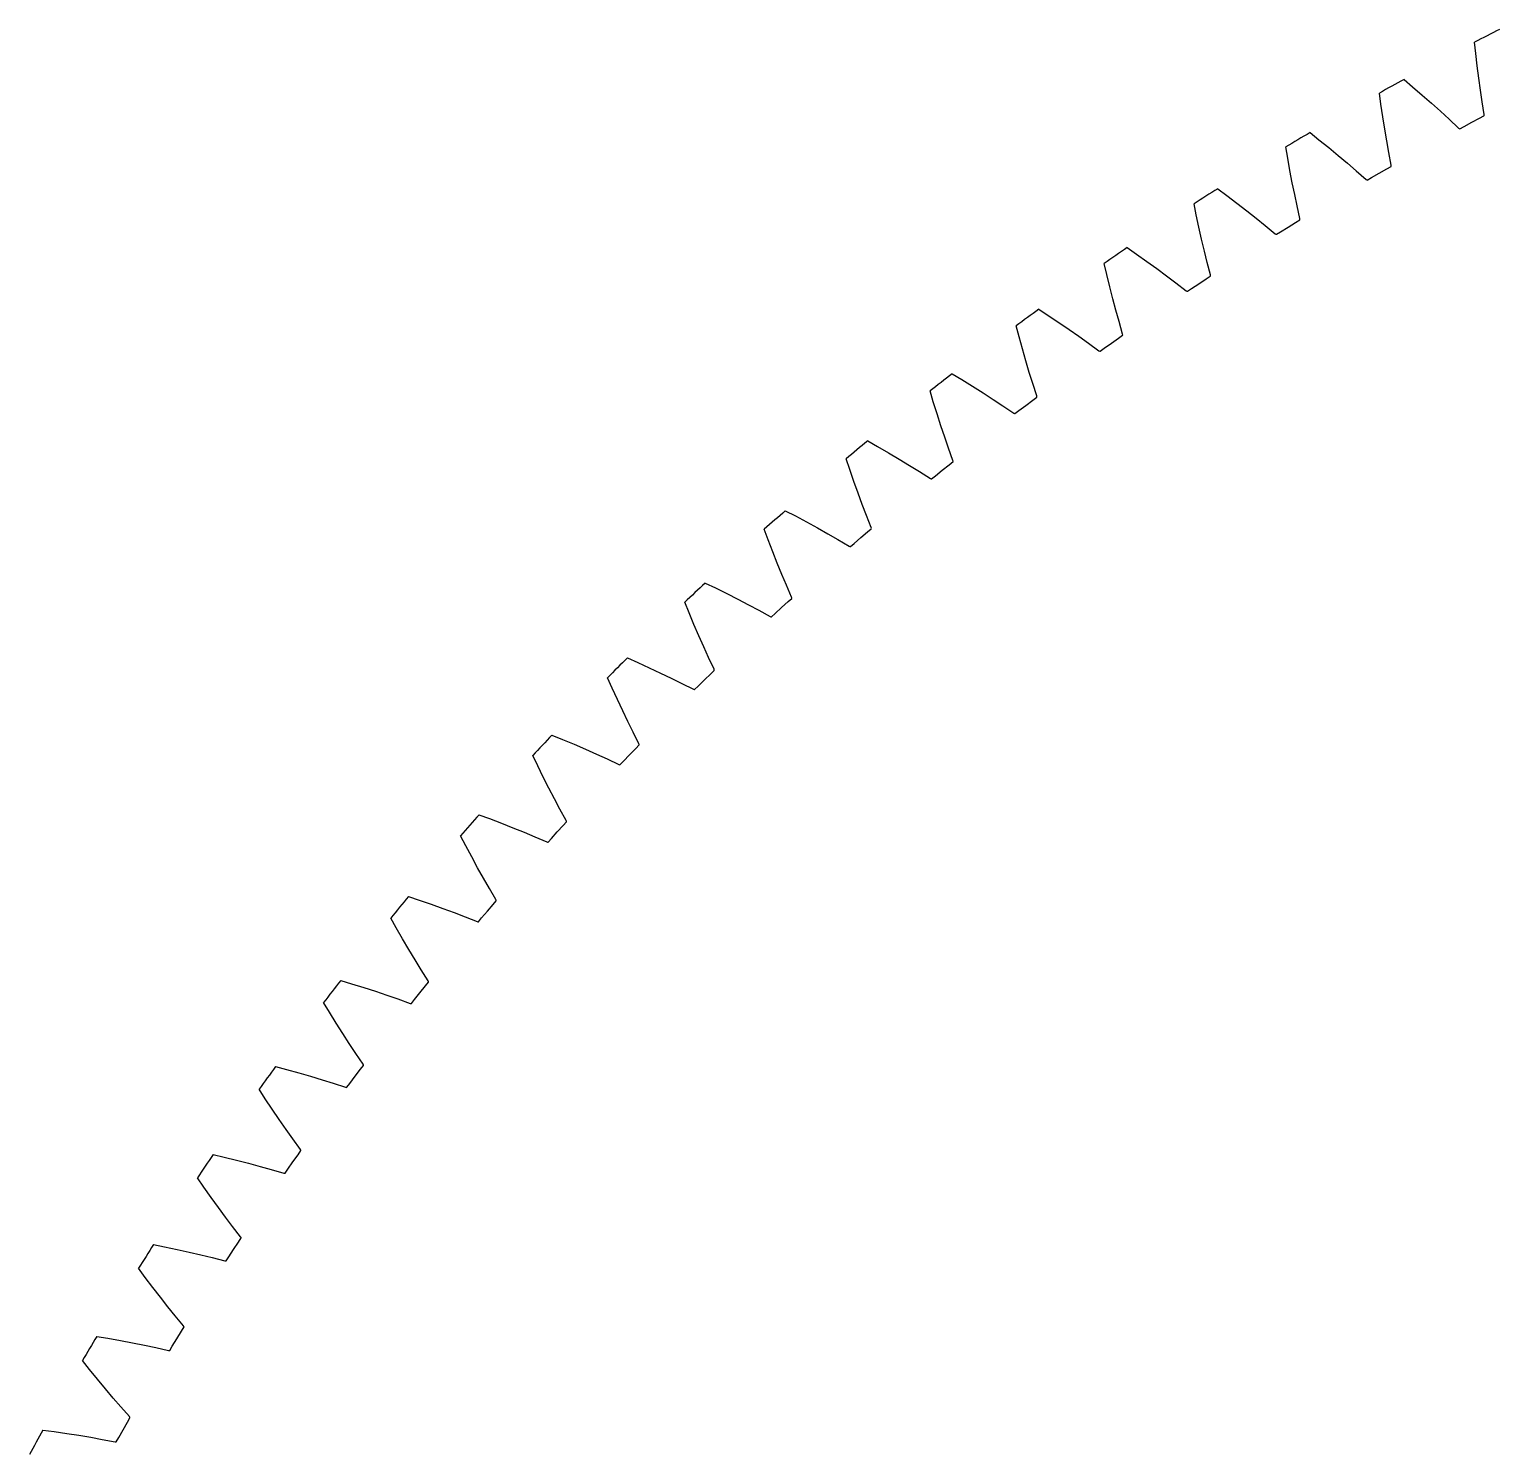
# Model space of a CAD drawing. Extents: x -101 to 121, y -101 to 101.
# Drawn here: x -88.7 to -45.49, y 48.3 to 90.18 of the extents above; entities that cross this region are included whole.
import ezdxf

# ---------------------------------------------------------------- set-up
doc = ezdxf.new("R2010")
doc.units = 0

msp = doc.modelspace()

# ---------------------------------------------------------------- linework, layer by layer
at = {"layer": 'layer1'}
for p, q in [((-46.185, 89.473), (-46.22, 89.804)), ((-46.143, 89.103), (-46.185, 89.473)), ((-46.098, 88.742), (-46.143, 89.103)), ((-48.295, 88.705), (-48.041, 88.49)), ((-46.05, 88.392), (-46.098, 88.742)), ((-48.973, 87.978), (-49.018, 88.308)), ((-48.041, 88.49), (-47.759, 88.247)), ((-47.759, 88.247), (-47.486, 88.007)), ((-46, 88.053), (-46.05, 88.392)), ((-48.919, 87.609), (-48.973, 87.978)), ((-47.486, 88.007), (-47.223, 87.771)), ((-47.223, 87.771), (-46.971, 87.539)), ((-45.941, 87.674), (-46, 88.053)), ((-48.862, 87.25), (-48.919, 87.609)), ((-46.971, 87.539), (-46.691, 87.277)), ((-46.658, 87.26), (-46.53, 87.328)), ((-46.53, 87.328), (-46.302, 87.449)), ((-46.302, 87.449), (-46.073, 87.57)), ((-46.073, 87.57), (-45.945, 87.637)), ((-45.945, 87.637), (-45.94, 87.651)), ((-45.94, 87.651), (-45.941, 87.674)), ((-51.058, 87.144), (-50.797, 86.937)), ((-50.797, 86.937), (-50.507, 86.703)), ((-48.804, 86.902), (-48.862, 87.25)), ((-48.743, 86.564), (-48.804, 86.902)), ((-46.691, 87.277), (-46.672, 87.263)), ((-46.672, 87.263), (-46.658, 87.26)), ((-51.712, 86.396), (-51.768, 86.724)), ((-50.507, 86.703), (-50.227, 86.472)), ((-50.227, 86.472), (-49.957, 86.244)), ((-48.672, 86.188), (-48.743, 86.564)), ((-51.647, 86.029), (-51.712, 86.396)), ((-51.579, 85.672), (-51.647, 86.029)), ((-49.957, 86.244), (-49.697, 86.02)), ((-49.697, 86.02), (-49.41, 85.767)), ((-49.026, 85.951), (-48.801, 86.079)), ((-48.801, 86.079), (-48.675, 86.151)), ((-48.675, 86.151), (-48.671, 86.165)), ((-48.671, 86.165), (-48.672, 86.188)), ((-51.509, 85.326), (-51.579, 85.672)), ((-49.41, 85.767), (-49.39, 85.754)), ((-49.39, 85.754), (-49.376, 85.751)), ((-49.376, 85.751), (-49.25, 85.823)), ((-49.25, 85.823), (-49.026, 85.951)), ((-53.77, 85.497), (-53.503, 85.299)), ((-53.503, 85.299), (-53.206, 85.074)), ((-51.438, 84.991), (-51.509, 85.326)), ((-54.401, 84.729), (-54.466, 85.056)), ((-54.323, 84.365), (-54.401, 84.729)), ((-53.206, 85.074), (-52.918, 84.851)), ((-52.918, 84.851), (-52.641, 84.632)), ((-51.355, 84.617), (-51.438, 84.991)), ((-54.244, 84.01), (-54.323, 84.365)), ((-52.641, 84.632), (-52.375, 84.417)), ((-52.375, 84.417), (-52.079, 84.173)), ((-51.922, 84.234), (-51.701, 84.369)), ((-51.701, 84.369), (-51.481, 84.504)), ((-51.481, 84.504), (-51.357, 84.579)), ((-51.357, 84.579), (-51.353, 84.593)), ((-51.353, 84.593), (-51.355, 84.617)), ((-54.164, 83.666), (-54.244, 84.01)), ((-52.079, 84.173), (-52.059, 84.161)), ((-52.059, 84.161), (-52.045, 84.158)), ((-52.045, 84.158), (-51.922, 84.234)), ((-56.429, 83.766), (-56.156, 83.576)), ((-56.156, 83.576), (-55.852, 83.361)), ((-54.083, 83.333), (-54.164, 83.666)), ((-57.035, 82.979), (-57.111, 83.303)), ((-55.852, 83.361), (-55.557, 83.147)), ((-55.557, 83.147), (-55.274, 82.937)), ((-53.988, 82.962), (-54.083, 83.333)), ((-56.947, 82.617), (-57.035, 82.979)), ((-56.856, 82.264), (-56.947, 82.617)), ((-55.274, 82.937), (-55, 82.73)), ((-55, 82.73), (-54.698, 82.495)), ((-54.663, 82.482), (-54.542, 82.561)), ((-54.542, 82.561), (-54.326, 82.703)), ((-54.326, 82.703), (-54.11, 82.845)), ((-54.11, 82.845), (-53.989, 82.925)), ((-53.989, 82.925), (-53.985, 82.939)), ((-53.985, 82.939), (-53.988, 82.962)), ((-56.765, 81.923), (-56.856, 82.264)), ((-54.698, 82.495), (-54.677, 82.484)), ((-54.677, 82.484), (-54.663, 82.482)), ((-59.032, 81.952), (-58.753, 81.771)), ((-58.753, 81.771), (-58.443, 81.565)), ((-56.673, 81.593), (-56.765, 81.923)), ((-59.613, 81.146), (-59.699, 81.468)), ((-58.443, 81.565), (-58.142, 81.361)), ((-58.142, 81.361), (-57.851, 81.16)), ((-56.567, 81.225), (-56.673, 81.593)), ((-59.513, 80.787), (-59.613, 81.146)), ((-57.851, 81.16), (-57.572, 80.962)), ((-57.572, 80.962), (-57.262, 80.737)), ((-57.108, 80.807), (-56.897, 80.956)), ((-56.897, 80.956), (-56.685, 81.105)), ((-56.685, 81.105), (-56.567, 81.188)), ((-56.564, 81.202), (-56.567, 81.225)), ((-56.567, 81.188), (-56.564, 81.202)), ((-59.412, 80.438), (-59.513, 80.787)), ((-59.311, 80.1), (-59.412, 80.438)), ((-57.262, 80.737), (-57.241, 80.726)), ((-57.241, 80.726), (-57.227, 80.724)), ((-57.227, 80.724), (-57.108, 80.807)), ((-61.577, 80.058), (-61.293, 79.885)), ((-59.208, 79.773), (-59.311, 80.1)), ((-62.133, 79.234), (-62.229, 79.552)), ((-61.293, 79.885), (-60.976, 79.689)), ((-60.976, 79.689), (-60.669, 79.495)), ((-59.09, 79.408), (-59.208, 79.773)), ((-62.022, 78.878), (-62.133, 79.234)), ((-60.669, 79.495), (-60.372, 79.303)), ((-60.372, 79.303), (-60.087, 79.113)), ((-60.087, 79.113), (-59.77, 78.898)), ((-59.618, 78.974), (-59.412, 79.129)), ((-59.412, 79.129), (-59.205, 79.284)), ((-59.205, 79.284), (-59.089, 79.371)), ((-59.086, 79.385), (-59.09, 79.408)), ((-59.089, 79.371), (-59.086, 79.385)), ((-61.91, 78.532), (-62.022, 78.878)), ((-59.77, 78.898), (-59.749, 78.888)), ((-59.749, 78.888), (-59.734, 78.887)), ((-59.734, 78.887), (-59.618, 78.974)), ((-61.797, 78.197), (-61.91, 78.532)), ((-64.062, 78.084), (-63.772, 77.921)), ((-63.772, 77.921), (-63.449, 77.735)), ((-61.685, 77.873), (-61.797, 78.197)), ((-61.555, 77.513), (-61.685, 77.873)), ((-64.591, 77.243), (-64.697, 77.558)), ((-63.449, 77.735), (-63.136, 77.55)), ((-63.136, 77.55), (-62.833, 77.367)), ((-62.833, 77.367), (-62.542, 77.187)), ((-61.868, 77.224), (-61.666, 77.385)), ((-61.666, 77.385), (-61.553, 77.476)), ((-61.551, 77.49), (-61.555, 77.513)), ((-61.553, 77.476), (-61.551, 77.49)), ((-64.469, 76.891), (-64.591, 77.243)), ((-62.542, 77.187), (-62.218, 76.982)), ((-62.218, 76.982), (-62.197, 76.972)), ((-62.197, 76.972), (-62.182, 76.971)), ((-62.182, 76.971), (-62.07, 77.062)), ((-62.07, 77.062), (-61.868, 77.224)), ((-64.346, 76.549), (-64.469, 76.891)), ((-64.223, 76.218), (-64.346, 76.549)), ((-64.101, 75.897), (-64.223, 76.218)), ((-66.483, 76.033), (-66.188, 75.879)), ((-66.188, 75.879), (-65.859, 75.703)), ((-65.859, 75.703), (-65.54, 75.529)), ((-63.96, 75.541), (-64.101, 75.897)), ((-66.985, 75.176), (-67.101, 75.488)), ((-65.54, 75.529), (-65.232, 75.355)), ((-65.232, 75.355), (-64.936, 75.184)), ((-64.459, 75.074), (-64.263, 75.242)), ((-64.263, 75.242), (-64.066, 75.41)), ((-64.066, 75.41), (-63.956, 75.504)), ((-63.954, 75.519), (-63.96, 75.541)), ((-63.956, 75.504), (-63.954, 75.519)), ((-66.852, 74.828), (-66.985, 75.176)), ((-66.719, 74.49), (-66.852, 74.828)), ((-64.936, 75.184), (-64.606, 74.99)), ((-64.606, 74.99), (-64.584, 74.981)), ((-64.584, 74.981), (-64.57, 74.98)), ((-64.57, 74.98), (-64.459, 75.074)), ((-66.585, 74.163), (-66.719, 74.49)), ((-68.838, 73.907), (-68.538, 73.763)), ((-66.453, 73.847), (-66.585, 74.163)), ((-68.538, 73.763), (-68.205, 73.597)), ((-68.205, 73.597), (-67.88, 73.433)), ((-66.301, 73.495), (-66.453, 73.847)), ((-66.295, 73.472), (-66.301, 73.495)), ((-69.314, 73.035), (-69.439, 73.343)), ((-67.88, 73.433), (-67.567, 73.269)), ((-67.567, 73.269), (-67.265, 73.108)), ((-67.265, 73.108), (-66.929, 72.923)), ((-66.786, 73.012), (-66.595, 73.186)), ((-66.595, 73.186), (-66.403, 73.361)), ((-66.403, 73.361), (-66.296, 73.458)), ((-66.296, 73.458), (-66.295, 73.472)), ((-69.17, 72.691), (-69.314, 73.035)), ((-69.025, 72.357), (-69.17, 72.691)), ((-66.929, 72.923), (-66.907, 72.915)), ((-66.907, 72.915), (-66.893, 72.915)), ((-66.893, 72.915), (-66.786, 73.012)), ((-68.882, 72.035), (-69.025, 72.357)), ((-68.74, 71.723), (-68.882, 72.035)), ((-71.126, 71.709), (-70.822, 71.573)), ((-70.822, 71.573), (-70.483, 71.419)), ((-70.483, 71.419), (-70.154, 71.264)), ((-68.577, 71.376), (-68.74, 71.723)), ((-68.675, 71.239), (-68.571, 71.339)), ((-68.57, 71.354), (-68.577, 71.376)), ((-68.571, 71.339), (-68.57, 71.354)), ((-71.573, 70.822), (-71.709, 71.126)), ((-70.154, 71.264), (-69.835, 71.111)), ((-69.835, 71.111), (-69.528, 70.959)), ((-69.528, 70.959), (-69.187, 70.785)), ((-69.046, 70.879), (-68.861, 71.059)), ((-68.861, 71.059), (-68.675, 71.239)), ((-71.419, 70.483), (-71.573, 70.822)), ((-71.264, 70.154), (-71.419, 70.483)), ((-69.187, 70.785), (-69.165, 70.777)), ((-69.165, 70.777), (-69.15, 70.778)), ((-69.15, 70.778), (-69.046, 70.879)), ((-71.111, 69.835), (-71.264, 70.154)), ((-70.959, 69.528), (-71.111, 69.835)), ((-73.343, 69.439), (-73.035, 69.314)), ((-73.035, 69.314), (-72.691, 69.17)), ((-72.691, 69.17), (-72.357, 69.025)), ((-70.785, 69.187), (-70.959, 69.528)), ((-70.777, 69.165), (-70.785, 69.187)), ((-70.778, 69.15), (-70.777, 69.165)), ((-73.763, 68.538), (-73.907, 68.838)), ((-72.357, 69.025), (-72.035, 68.882)), ((-72.035, 68.882), (-71.723, 68.74)), ((-71.723, 68.74), (-71.376, 68.577)), ((-71.239, 68.675), (-71.059, 68.861)), ((-71.059, 68.861), (-70.879, 69.046)), ((-70.879, 69.046), (-70.778, 69.15)), ((-73.597, 68.205), (-73.763, 68.538)), ((-71.376, 68.577), (-71.354, 68.57)), ((-71.354, 68.57), (-71.339, 68.571)), ((-71.339, 68.571), (-71.239, 68.675)), ((-73.433, 67.88), (-73.597, 68.205)), ((-73.269, 67.567), (-73.433, 67.88)), ((-73.108, 67.265), (-73.269, 67.567)), ((-75.488, 67.101), (-75.176, 66.985)), ((-72.923, 66.929), (-73.108, 67.265)), ((-75.176, 66.985), (-74.828, 66.852)), ((-74.828, 66.852), (-74.49, 66.719)), ((-74.49, 66.719), (-74.163, 66.585)), ((-74.163, 66.585), (-73.847, 66.453)), ((-73.361, 66.403), (-73.186, 66.595)), ((-73.186, 66.595), (-73.012, 66.786)), ((-73.012, 66.786), (-72.915, 66.893)), ((-72.915, 66.907), (-72.923, 66.929)), ((-72.915, 66.893), (-72.915, 66.907)), ((-75.879, 66.188), (-76.033, 66.483)), ((-75.703, 65.859), (-75.879, 66.188)), ((-73.847, 66.453), (-73.495, 66.301)), ((-73.495, 66.301), (-73.472, 66.295)), ((-73.472, 66.295), (-73.458, 66.296)), ((-73.458, 66.296), (-73.361, 66.403)), ((-75.529, 65.54), (-75.703, 65.859)), ((-75.355, 65.232), (-75.529, 65.54)), ((-75.184, 64.936), (-75.355, 65.232)), ((-74.99, 64.606), (-75.184, 64.936)), ((-77.558, 64.697), (-77.243, 64.591)), ((-77.243, 64.591), (-76.891, 64.469)), ((-76.891, 64.469), (-76.549, 64.346)), ((-75.242, 64.263), (-75.074, 64.459)), ((-75.074, 64.459), (-74.98, 64.57)), ((-74.981, 64.584), (-74.99, 64.606)), ((-74.98, 64.57), (-74.981, 64.584)), ((-77.921, 63.772), (-78.084, 64.062)), ((-76.549, 64.346), (-76.218, 64.223)), ((-76.218, 64.223), (-75.897, 64.101)), ((-75.897, 64.101), (-75.541, 63.96)), ((-75.504, 63.956), (-75.41, 64.066)), ((-75.41, 64.066), (-75.242, 64.263)), ((-77.735, 63.449), (-77.921, 63.772)), ((-75.541, 63.96), (-75.519, 63.954)), ((-75.519, 63.954), (-75.504, 63.956)), ((-77.55, 63.136), (-77.735, 63.449)), ((-77.367, 62.833), (-77.55, 63.136)), ((-77.187, 62.542), (-77.367, 62.833)), ((-76.982, 62.218), (-77.187, 62.542)), ((-79.552, 62.229), (-79.234, 62.133)), ((-79.234, 62.133), (-78.878, 62.022)), ((-78.878, 62.022), (-78.532, 61.91)), ((-78.532, 61.91), (-78.197, 61.797)), ((-77.385, 61.666), (-77.224, 61.868)), ((-77.224, 61.868), (-77.062, 62.07)), ((-77.062, 62.07), (-76.971, 62.182)), ((-76.972, 62.197), (-76.982, 62.218)), ((-76.971, 62.182), (-76.972, 62.197)), ((-79.885, 61.293), (-80.058, 61.577)), ((-78.197, 61.797), (-77.873, 61.685)), ((-77.873, 61.685), (-77.513, 61.555)), ((-77.513, 61.555), (-77.49, 61.551)), ((-77.49, 61.551), (-77.476, 61.553)), ((-77.476, 61.553), (-77.385, 61.666)), ((-79.689, 60.976), (-79.885, 61.293)), ((-79.495, 60.669), (-79.689, 60.976)), ((-79.303, 60.372), (-79.495, 60.669)), ((-79.113, 60.087), (-79.303, 60.372)), ((-78.898, 59.77), (-79.113, 60.087)), ((-81.468, 59.699), (-81.146, 59.613)), ((-78.974, 59.618), (-78.887, 59.734)), ((-78.888, 59.749), (-78.898, 59.77)), ((-78.887, 59.734), (-78.888, 59.749)), ((-81.146, 59.613), (-80.787, 59.513)), ((-80.787, 59.513), (-80.438, 59.412)), ((-80.438, 59.412), (-80.1, 59.311)), ((-80.1, 59.311), (-79.773, 59.208)), ((-79.284, 59.205), (-79.129, 59.412)), ((-79.129, 59.412), (-78.974, 59.618)), ((-81.771, 58.753), (-81.952, 59.032)), ((-79.773, 59.208), (-79.408, 59.09)), ((-79.408, 59.09), (-79.385, 59.086)), ((-79.385, 59.086), (-79.371, 59.089)), ((-79.371, 59.089), (-79.284, 59.205)), ((-81.565, 58.443), (-81.771, 58.753)), ((-81.361, 58.142), (-81.565, 58.443)), ((-81.16, 57.851), (-81.361, 58.142)), ((-80.962, 57.572), (-81.16, 57.851)), ((-80.737, 57.262), (-80.962, 57.572)), ((-83.303, 57.111), (-82.979, 57.035)), ((-80.956, 56.897), (-80.807, 57.108)), ((-80.807, 57.108), (-80.724, 57.227)), ((-80.726, 57.241), (-80.737, 57.262)), ((-80.724, 57.227), (-80.726, 57.241)), ((-82.979, 57.035), (-82.617, 56.947)), ((-82.617, 56.947), (-82.264, 56.856)), ((-82.264, 56.856), (-81.923, 56.765)), ((-81.923, 56.765), (-81.593, 56.673)), ((-81.593, 56.673), (-81.225, 56.567)), ((-81.188, 56.567), (-81.105, 56.685)), ((-81.105, 56.685), (-80.956, 56.897)), ((-83.576, 56.156), (-83.766, 56.429)), ((-81.225, 56.567), (-81.202, 56.564)), ((-81.202, 56.564), (-81.188, 56.567)), ((-83.361, 55.852), (-83.576, 56.156)), ((-83.147, 55.557), (-83.361, 55.852)), ((-82.937, 55.274), (-83.147, 55.557)), ((-82.73, 55), (-82.937, 55.274)), ((-82.495, 54.698), (-82.73, 55)), ((-85.056, 54.466), (-84.729, 54.401)), ((-82.703, 54.326), (-82.561, 54.542)), ((-82.561, 54.542), (-82.482, 54.663)), ((-82.484, 54.677), (-82.495, 54.698)), ((-82.482, 54.663), (-82.484, 54.677)), ((-84.729, 54.401), (-84.365, 54.323)), ((-84.365, 54.323), (-84.01, 54.244)), ((-84.01, 54.244), (-83.666, 54.164)), ((-83.666, 54.164), (-83.333, 54.083)), ((-83.333, 54.083), (-82.962, 53.988)), ((-82.925, 53.989), (-82.845, 54.11)), ((-82.845, 54.11), (-82.703, 54.326)), ((-85.299, 53.503), (-85.497, 53.77)), ((-82.962, 53.988), (-82.939, 53.985)), ((-82.939, 53.985), (-82.925, 53.989)), ((-85.074, 53.206), (-85.299, 53.503)), ((-84.851, 52.918), (-85.074, 53.206)), ((-84.632, 52.641), (-84.851, 52.918)), ((-84.417, 52.375), (-84.632, 52.641)), ((-84.173, 52.079), (-84.417, 52.375)), ((-84.369, 51.701), (-84.234, 51.922)), ((-84.234, 51.922), (-84.158, 52.045)), ((-84.161, 52.059), (-84.173, 52.079)), ((-84.158, 52.045), (-84.161, 52.059)), ((-86.724, 51.768), (-86.396, 51.712)), ((-86.396, 51.712), (-86.029, 51.647)), ((-86.029, 51.647), (-85.672, 51.579)), ((-85.672, 51.579), (-85.326, 51.509)), ((-85.326, 51.509), (-84.991, 51.438)), ((-84.991, 51.438), (-84.617, 51.355)), ((-84.579, 51.357), (-84.504, 51.481)), ((-84.504, 51.481), (-84.369, 51.701)), ((-86.937, 50.797), (-87.144, 51.058)), ((-84.617, 51.355), (-84.593, 51.353)), ((-84.593, 51.353), (-84.579, 51.357)), ((-86.703, 50.507), (-86.937, 50.797)), ((-86.472, 50.227), (-86.703, 50.507)), ((-86.244, 49.957), (-86.472, 50.227)), ((-86.02, 49.697), (-86.244, 49.957)), ((-85.767, 49.41), (-86.02, 49.697)), ((-85.823, 49.25), (-85.751, 49.376)), ((-85.754, 49.39), (-85.767, 49.41)), ((-85.751, 49.376), (-85.754, 49.39)), ((-88.308, 49.018), (-87.978, 48.973)), ((-87.978, 48.973), (-87.609, 48.919)), ((-87.609, 48.919), (-87.25, 48.862)), ((-87.25, 48.862), (-86.902, 48.804)), ((-86.079, 48.801), (-85.951, 49.026)), ((-85.951, 49.026), (-85.823, 49.25)), ((-86.902, 48.804), (-86.564, 48.743)), ((-86.564, 48.743), (-86.188, 48.672)), ((-86.188, 48.672), (-86.165, 48.671)), ((-86.165, 48.671), (-86.151, 48.675)), ((-86.151, 48.675), (-86.079, 48.801))]:
    msp.add_line(p, q, dxfattribs=at)
for start, end in [(116.76614, 117.23387), (118.56613, 119.03386), (120.36613, 120.83386), (122.16613, 122.63386), (123.96614, 124.43387), (125.76613, 126.23386), (127.56613, 128.03386), (129.36613, 129.83386), (131.16613, 131.63386), (132.96613, 133.43386), (134.76613, 135.23387), (136.56614, 137.03387), (138.36614, 138.83387), (140.16614, 140.63387), (141.96614, 142.43387), (143.76614, 144.23387), (145.56613, 146.03386), (147.36614, 147.83387), (149.16614, 149.63387), (150.96614, 151.43387)]:
    msp.add_arc((0, 0), 101, start, end, dxfattribs=at)
at = {"layer": 'layer3'}
for p, q in [((-46.185, 89.473), (-46.22, 89.804)), ((-46.143, 89.103), (-46.185, 89.473)), ((-46.098, 88.742), (-46.143, 89.103)), ((-48.295, 88.705), (-48.041, 88.49)), ((-46.05, 88.392), (-46.098, 88.742)), ((-48.973, 87.978), (-49.018, 88.308)), ((-48.041, 88.49), (-47.759, 88.247)), ((-47.759, 88.247), (-47.486, 88.007)), ((-46, 88.053), (-46.05, 88.392)), ((-48.919, 87.609), (-48.973, 87.978)), ((-47.486, 88.007), (-47.223, 87.771)), ((-47.223, 87.771), (-46.971, 87.539)), ((-45.941, 87.674), (-46, 88.053)), ((-48.862, 87.25), (-48.919, 87.609)), ((-46.971, 87.539), (-46.691, 87.277)), ((-46.658, 87.26), (-46.53, 87.328)), ((-46.53, 87.328), (-46.302, 87.449)), ((-46.302, 87.449), (-46.073, 87.57)), ((-46.073, 87.57), (-45.945, 87.637)), ((-45.945, 87.637), (-45.94, 87.651)), ((-45.94, 87.651), (-45.941, 87.674)), ((-51.058, 87.144), (-50.797, 86.937)), ((-50.797, 86.937), (-50.507, 86.703)), ((-48.804, 86.902), (-48.862, 87.25)), ((-48.743, 86.564), (-48.804, 86.902)), ((-46.691, 87.277), (-46.672, 87.263)), ((-46.672, 87.263), (-46.658, 87.26)), ((-51.712, 86.396), (-51.768, 86.724)), ((-50.507, 86.703), (-50.227, 86.472)), ((-50.227, 86.472), (-49.957, 86.244)), ((-48.672, 86.188), (-48.743, 86.564)), ((-51.647, 86.029), (-51.712, 86.396)), ((-51.579, 85.672), (-51.647, 86.029)), ((-49.957, 86.244), (-49.697, 86.02)), ((-49.697, 86.02), (-49.41, 85.767)), ((-49.026, 85.951), (-48.801, 86.079)), ((-48.801, 86.079), (-48.675, 86.151)), ((-48.675, 86.151), (-48.671, 86.165)), ((-48.671, 86.165), (-48.672, 86.188)), ((-51.509, 85.326), (-51.579, 85.672)), ((-49.41, 85.767), (-49.39, 85.754)), ((-49.39, 85.754), (-49.376, 85.751)), ((-49.376, 85.751), (-49.25, 85.823)), ((-49.25, 85.823), (-49.026, 85.951)), ((-53.77, 85.497), (-53.503, 85.299)), ((-53.503, 85.299), (-53.206, 85.074)), ((-51.438, 84.991), (-51.509, 85.326)), ((-54.401, 84.729), (-54.466, 85.056)), ((-54.323, 84.365), (-54.401, 84.729)), ((-53.206, 85.074), (-52.918, 84.851)), ((-52.918, 84.851), (-52.641, 84.632)), ((-51.355, 84.617), (-51.438, 84.991)), ((-54.244, 84.01), (-54.323, 84.365)), ((-52.641, 84.632), (-52.375, 84.417)), ((-52.375, 84.417), (-52.079, 84.173)), ((-51.922, 84.234), (-51.701, 84.369)), ((-51.701, 84.369), (-51.481, 84.504)), ((-51.481, 84.504), (-51.357, 84.579)), ((-51.357, 84.579), (-51.353, 84.593)), ((-51.353, 84.593), (-51.355, 84.617)), ((-54.164, 83.666), (-54.244, 84.01)), ((-52.079, 84.173), (-52.059, 84.161)), ((-52.059, 84.161), (-52.045, 84.158)), ((-52.045, 84.158), (-51.922, 84.234)), ((-56.429, 83.766), (-56.156, 83.576)), ((-56.156, 83.576), (-55.852, 83.361)), ((-54.083, 83.333), (-54.164, 83.666)), ((-57.035, 82.979), (-57.111, 83.303)), ((-55.852, 83.361), (-55.557, 83.147)), ((-55.557, 83.147), (-55.274, 82.937)), ((-53.988, 82.962), (-54.083, 83.333)), ((-56.947, 82.617), (-57.035, 82.979)), ((-56.856, 82.264), (-56.947, 82.617)), ((-55.274, 82.937), (-55, 82.73)), ((-55, 82.73), (-54.698, 82.495)), ((-54.663, 82.482), (-54.542, 82.561)), ((-54.542, 82.561), (-54.326, 82.703)), ((-54.326, 82.703), (-54.11, 82.845)), ((-54.11, 82.845), (-53.989, 82.925)), ((-53.989, 82.925), (-53.985, 82.939)), ((-53.985, 82.939), (-53.988, 82.962)), ((-56.765, 81.923), (-56.856, 82.264)), ((-54.698, 82.495), (-54.677, 82.484)), ((-54.677, 82.484), (-54.663, 82.482)), ((-59.032, 81.952), (-58.753, 81.771)), ((-58.753, 81.771), (-58.443, 81.565)), ((-56.673, 81.593), (-56.765, 81.923)), ((-59.613, 81.146), (-59.699, 81.468)), ((-58.443, 81.565), (-58.142, 81.361)), ((-58.142, 81.361), (-57.851, 81.16)), ((-56.567, 81.225), (-56.673, 81.593)), ((-59.513, 80.787), (-59.613, 81.146)), ((-57.851, 81.16), (-57.572, 80.962)), ((-57.572, 80.962), (-57.262, 80.737)), ((-57.108, 80.807), (-56.897, 80.956)), ((-56.897, 80.956), (-56.685, 81.105)), ((-56.685, 81.105), (-56.567, 81.188)), ((-56.564, 81.202), (-56.567, 81.225)), ((-56.567, 81.188), (-56.564, 81.202)), ((-59.412, 80.438), (-59.513, 80.787)), ((-59.311, 80.1), (-59.412, 80.438)), ((-57.262, 80.737), (-57.241, 80.726)), ((-57.241, 80.726), (-57.227, 80.724)), ((-57.227, 80.724), (-57.108, 80.807)), ((-61.577, 80.058), (-61.293, 79.885)), ((-59.208, 79.773), (-59.311, 80.1)), ((-62.133, 79.234), (-62.229, 79.552)), ((-61.293, 79.885), (-60.976, 79.689)), ((-60.976, 79.689), (-60.669, 79.495)), ((-59.09, 79.408), (-59.208, 79.773)), ((-62.022, 78.878), (-62.133, 79.234)), ((-60.669, 79.495), (-60.372, 79.303)), ((-60.372, 79.303), (-60.087, 79.113)), ((-60.087, 79.113), (-59.77, 78.898)), ((-59.618, 78.974), (-59.412, 79.129)), ((-59.412, 79.129), (-59.205, 79.284)), ((-59.205, 79.284), (-59.089, 79.371)), ((-59.086, 79.385), (-59.09, 79.408)), ((-59.089, 79.371), (-59.086, 79.385)), ((-61.91, 78.532), (-62.022, 78.878)), ((-59.77, 78.898), (-59.749, 78.888)), ((-59.749, 78.888), (-59.734, 78.887)), ((-59.734, 78.887), (-59.618, 78.974)), ((-61.797, 78.197), (-61.91, 78.532)), ((-64.062, 78.084), (-63.772, 77.921)), ((-63.772, 77.921), (-63.449, 77.735)), ((-61.685, 77.873), (-61.797, 78.197)), ((-61.555, 77.513), (-61.685, 77.873)), ((-64.591, 77.243), (-64.697, 77.558)), ((-63.449, 77.735), (-63.136, 77.55)), ((-63.136, 77.55), (-62.833, 77.367)), ((-62.833, 77.367), (-62.542, 77.187)), ((-61.868, 77.224), (-61.666, 77.385)), ((-61.666, 77.385), (-61.553, 77.476)), ((-61.551, 77.49), (-61.555, 77.513)), ((-61.553, 77.476), (-61.551, 77.49)), ((-64.469, 76.891), (-64.591, 77.243)), ((-62.542, 77.187), (-62.218, 76.982)), ((-62.218, 76.982), (-62.197, 76.972)), ((-62.197, 76.972), (-62.182, 76.971)), ((-62.182, 76.971), (-62.07, 77.062)), ((-62.07, 77.062), (-61.868, 77.224)), ((-64.346, 76.549), (-64.469, 76.891)), ((-64.223, 76.218), (-64.346, 76.549)), ((-64.101, 75.897), (-64.223, 76.218)), ((-66.483, 76.033), (-66.188, 75.879)), ((-66.188, 75.879), (-65.859, 75.703)), ((-65.859, 75.703), (-65.54, 75.529)), ((-63.96, 75.541), (-64.101, 75.897)), ((-66.985, 75.176), (-67.101, 75.488)), ((-65.54, 75.529), (-65.232, 75.355)), ((-65.232, 75.355), (-64.936, 75.184)), ((-64.459, 75.074), (-64.263, 75.242)), ((-64.263, 75.242), (-64.066, 75.41)), ((-64.066, 75.41), (-63.956, 75.504)), ((-63.954, 75.519), (-63.96, 75.541)), ((-63.956, 75.504), (-63.954, 75.519)), ((-66.852, 74.828), (-66.985, 75.176)), ((-66.719, 74.49), (-66.852, 74.828)), ((-64.936, 75.184), (-64.606, 74.99)), ((-64.606, 74.99), (-64.584, 74.981)), ((-64.584, 74.981), (-64.57, 74.98)), ((-64.57, 74.98), (-64.459, 75.074)), ((-66.585, 74.163), (-66.719, 74.49)), ((-68.838, 73.907), (-68.538, 73.763)), ((-66.453, 73.847), (-66.585, 74.163)), ((-68.538, 73.763), (-68.205, 73.597)), ((-68.205, 73.597), (-67.88, 73.433)), ((-66.301, 73.495), (-66.453, 73.847)), ((-66.295, 73.472), (-66.301, 73.495)), ((-69.314, 73.035), (-69.439, 73.343)), ((-67.88, 73.433), (-67.567, 73.269)), ((-67.567, 73.269), (-67.265, 73.108)), ((-67.265, 73.108), (-66.929, 72.923)), ((-66.786, 73.012), (-66.595, 73.186)), ((-66.595, 73.186), (-66.403, 73.361)), ((-66.403, 73.361), (-66.296, 73.458)), ((-66.296, 73.458), (-66.295, 73.472)), ((-69.17, 72.691), (-69.314, 73.035)), ((-69.025, 72.357), (-69.17, 72.691)), ((-66.929, 72.923), (-66.907, 72.915)), ((-66.907, 72.915), (-66.893, 72.915)), ((-66.893, 72.915), (-66.786, 73.012)), ((-68.882, 72.035), (-69.025, 72.357)), ((-68.74, 71.723), (-68.882, 72.035)), ((-71.126, 71.709), (-70.822, 71.573)), ((-70.822, 71.573), (-70.483, 71.419)), ((-70.483, 71.419), (-70.154, 71.264)), ((-68.577, 71.376), (-68.74, 71.723)), ((-68.675, 71.239), (-68.571, 71.339)), ((-68.57, 71.354), (-68.577, 71.376)), ((-68.571, 71.339), (-68.57, 71.354)), ((-71.573, 70.822), (-71.709, 71.126)), ((-70.154, 71.264), (-69.835, 71.111)), ((-69.835, 71.111), (-69.528, 70.959)), ((-69.528, 70.959), (-69.187, 70.785)), ((-69.046, 70.879), (-68.861, 71.059)), ((-68.861, 71.059), (-68.675, 71.239)), ((-71.419, 70.483), (-71.573, 70.822)), ((-71.264, 70.154), (-71.419, 70.483)), ((-69.187, 70.785), (-69.165, 70.777)), ((-69.165, 70.777), (-69.15, 70.778)), ((-69.15, 70.778), (-69.046, 70.879)), ((-71.111, 69.835), (-71.264, 70.154)), ((-70.959, 69.528), (-71.111, 69.835)), ((-73.343, 69.439), (-73.035, 69.314)), ((-73.035, 69.314), (-72.691, 69.17)), ((-72.691, 69.17), (-72.357, 69.025)), ((-70.785, 69.187), (-70.959, 69.528)), ((-70.777, 69.165), (-70.785, 69.187)), ((-70.778, 69.15), (-70.777, 69.165)), ((-73.763, 68.538), (-73.907, 68.838)), ((-72.357, 69.025), (-72.035, 68.882)), ((-72.035, 68.882), (-71.723, 68.74)), ((-71.723, 68.74), (-71.376, 68.577)), ((-71.239, 68.675), (-71.059, 68.861)), ((-71.059, 68.861), (-70.879, 69.046)), ((-70.879, 69.046), (-70.778, 69.15)), ((-73.597, 68.205), (-73.763, 68.538)), ((-71.376, 68.577), (-71.354, 68.57)), ((-71.354, 68.57), (-71.339, 68.571)), ((-71.339, 68.571), (-71.239, 68.675)), ((-73.433, 67.88), (-73.597, 68.205)), ((-73.269, 67.567), (-73.433, 67.88)), ((-73.108, 67.265), (-73.269, 67.567)), ((-75.488, 67.101), (-75.176, 66.985)), ((-72.923, 66.929), (-73.108, 67.265)), ((-75.176, 66.985), (-74.828, 66.852)), ((-74.828, 66.852), (-74.49, 66.719)), ((-74.49, 66.719), (-74.163, 66.585)), ((-74.163, 66.585), (-73.847, 66.453)), ((-73.361, 66.403), (-73.186, 66.595)), ((-73.186, 66.595), (-73.012, 66.786)), ((-73.012, 66.786), (-72.915, 66.893)), ((-72.915, 66.907), (-72.923, 66.929)), ((-72.915, 66.893), (-72.915, 66.907)), ((-75.879, 66.188), (-76.033, 66.483)), ((-75.703, 65.859), (-75.879, 66.188)), ((-73.847, 66.453), (-73.495, 66.301)), ((-73.495, 66.301), (-73.472, 66.295)), ((-73.472, 66.295), (-73.458, 66.296)), ((-73.458, 66.296), (-73.361, 66.403)), ((-75.529, 65.54), (-75.703, 65.859)), ((-75.355, 65.232), (-75.529, 65.54)), ((-75.184, 64.936), (-75.355, 65.232)), ((-74.99, 64.606), (-75.184, 64.936)), ((-77.558, 64.697), (-77.243, 64.591)), ((-77.243, 64.591), (-76.891, 64.469)), ((-76.891, 64.469), (-76.549, 64.346)), ((-75.242, 64.263), (-75.074, 64.459)), ((-75.074, 64.459), (-74.98, 64.57)), ((-74.981, 64.584), (-74.99, 64.606)), ((-74.98, 64.57), (-74.981, 64.584)), ((-77.921, 63.772), (-78.084, 64.062)), ((-76.549, 64.346), (-76.218, 64.223)), ((-76.218, 64.223), (-75.897, 64.101)), ((-75.897, 64.101), (-75.541, 63.96)), ((-75.504, 63.956), (-75.41, 64.066)), ((-75.41, 64.066), (-75.242, 64.263)), ((-77.735, 63.449), (-77.921, 63.772)), ((-75.541, 63.96), (-75.519, 63.954)), ((-75.519, 63.954), (-75.504, 63.956)), ((-77.55, 63.136), (-77.735, 63.449)), ((-77.367, 62.833), (-77.55, 63.136)), ((-77.187, 62.542), (-77.367, 62.833)), ((-76.982, 62.218), (-77.187, 62.542)), ((-79.552, 62.229), (-79.234, 62.133)), ((-79.234, 62.133), (-78.878, 62.022)), ((-78.878, 62.022), (-78.532, 61.91)), ((-78.532, 61.91), (-78.197, 61.797)), ((-77.385, 61.666), (-77.224, 61.868)), ((-77.224, 61.868), (-77.062, 62.07)), ((-77.062, 62.07), (-76.971, 62.182)), ((-76.972, 62.197), (-76.982, 62.218)), ((-76.971, 62.182), (-76.972, 62.197)), ((-79.885, 61.293), (-80.058, 61.577)), ((-78.197, 61.797), (-77.873, 61.685)), ((-77.873, 61.685), (-77.513, 61.555)), ((-77.513, 61.555), (-77.49, 61.551)), ((-77.49, 61.551), (-77.476, 61.553)), ((-77.476, 61.553), (-77.385, 61.666)), ((-79.689, 60.976), (-79.885, 61.293)), ((-79.495, 60.669), (-79.689, 60.976)), ((-79.303, 60.372), (-79.495, 60.669)), ((-79.113, 60.087), (-79.303, 60.372)), ((-78.898, 59.77), (-79.113, 60.087)), ((-81.468, 59.699), (-81.146, 59.613)), ((-78.974, 59.618), (-78.887, 59.734)), ((-78.888, 59.749), (-78.898, 59.77)), ((-78.887, 59.734), (-78.888, 59.749)), ((-81.146, 59.613), (-80.787, 59.513)), ((-80.787, 59.513), (-80.438, 59.412)), ((-80.438, 59.412), (-80.1, 59.311)), ((-80.1, 59.311), (-79.773, 59.208)), ((-79.284, 59.205), (-79.129, 59.412)), ((-79.129, 59.412), (-78.974, 59.618)), ((-81.771, 58.753), (-81.952, 59.032)), ((-79.773, 59.208), (-79.408, 59.09)), ((-79.408, 59.09), (-79.385, 59.086)), ((-79.385, 59.086), (-79.371, 59.089)), ((-79.371, 59.089), (-79.284, 59.205)), ((-81.565, 58.443), (-81.771, 58.753)), ((-81.361, 58.142), (-81.565, 58.443)), ((-81.16, 57.851), (-81.361, 58.142)), ((-80.962, 57.572), (-81.16, 57.851)), ((-80.737, 57.262), (-80.962, 57.572)), ((-83.303, 57.111), (-82.979, 57.035)), ((-80.956, 56.897), (-80.807, 57.108)), ((-80.807, 57.108), (-80.724, 57.227)), ((-80.726, 57.241), (-80.737, 57.262)), ((-80.724, 57.227), (-80.726, 57.241)), ((-82.979, 57.035), (-82.617, 56.947)), ((-82.617, 56.947), (-82.264, 56.856)), ((-82.264, 56.856), (-81.923, 56.765)), ((-81.923, 56.765), (-81.593, 56.673)), ((-81.593, 56.673), (-81.225, 56.567)), ((-81.188, 56.567), (-81.105, 56.685)), ((-81.105, 56.685), (-80.956, 56.897)), ((-83.576, 56.156), (-83.766, 56.429)), ((-81.225, 56.567), (-81.202, 56.564)), ((-81.202, 56.564), (-81.188, 56.567)), ((-83.361, 55.852), (-83.576, 56.156)), ((-83.147, 55.557), (-83.361, 55.852)), ((-82.937, 55.274), (-83.147, 55.557)), ((-82.73, 55), (-82.937, 55.274)), ((-82.495, 54.698), (-82.73, 55)), ((-85.056, 54.466), (-84.729, 54.401)), ((-82.703, 54.326), (-82.561, 54.542)), ((-82.561, 54.542), (-82.482, 54.663)), ((-82.484, 54.677), (-82.495, 54.698)), ((-82.482, 54.663), (-82.484, 54.677)), ((-84.729, 54.401), (-84.365, 54.323)), ((-84.365, 54.323), (-84.01, 54.244)), ((-84.01, 54.244), (-83.666, 54.164)), ((-83.666, 54.164), (-83.333, 54.083)), ((-83.333, 54.083), (-82.962, 53.988)), ((-82.925, 53.989), (-82.845, 54.11)), ((-82.845, 54.11), (-82.703, 54.326)), ((-85.299, 53.503), (-85.497, 53.77)), ((-82.962, 53.988), (-82.939, 53.985)), ((-82.939, 53.985), (-82.925, 53.989)), ((-85.074, 53.206), (-85.299, 53.503)), ((-84.851, 52.918), (-85.074, 53.206)), ((-84.632, 52.641), (-84.851, 52.918)), ((-84.417, 52.375), (-84.632, 52.641)), ((-84.173, 52.079), (-84.417, 52.375)), ((-84.369, 51.701), (-84.234, 51.922)), ((-84.234, 51.922), (-84.158, 52.045)), ((-84.161, 52.059), (-84.173, 52.079)), ((-84.158, 52.045), (-84.161, 52.059)), ((-86.724, 51.768), (-86.396, 51.712)), ((-86.396, 51.712), (-86.029, 51.647)), ((-86.029, 51.647), (-85.672, 51.579)), ((-85.672, 51.579), (-85.326, 51.509)), ((-85.326, 51.509), (-84.991, 51.438)), ((-84.991, 51.438), (-84.617, 51.355)), ((-84.579, 51.357), (-84.504, 51.481)), ((-84.504, 51.481), (-84.369, 51.701)), ((-86.937, 50.797), (-87.144, 51.058)), ((-84.617, 51.355), (-84.593, 51.353)), ((-84.593, 51.353), (-84.579, 51.357)), ((-86.703, 50.507), (-86.937, 50.797)), ((-86.472, 50.227), (-86.703, 50.507)), ((-86.244, 49.957), (-86.472, 50.227)), ((-86.02, 49.697), (-86.244, 49.957)), ((-85.767, 49.41), (-86.02, 49.697)), ((-85.823, 49.25), (-85.751, 49.376)), ((-85.754, 49.39), (-85.767, 49.41)), ((-85.751, 49.376), (-85.754, 49.39)), ((-88.308, 49.018), (-87.978, 48.973)), ((-87.978, 48.973), (-87.609, 48.919)), ((-87.609, 48.919), (-87.25, 48.862)), ((-87.25, 48.862), (-86.902, 48.804)), ((-86.079, 48.801), (-85.951, 49.026)), ((-85.951, 49.026), (-85.823, 49.25)), ((-86.902, 48.804), (-86.564, 48.743)), ((-86.564, 48.743), (-86.188, 48.672)), ((-86.188, 48.672), (-86.165, 48.671)), ((-86.165, 48.671), (-86.151, 48.675)), ((-86.151, 48.675), (-86.079, 48.801))]:
    msp.add_line(p, q, dxfattribs=at)
for start, end in [(116.76614, 117.23387), (118.56613, 119.03386), (120.36613, 120.83386), (122.16613, 122.63386), (123.96614, 124.43387), (125.76613, 126.23386), (127.56613, 128.03386), (129.36613, 129.83386), (131.16613, 131.63386), (132.96613, 133.43386), (134.76613, 135.23387), (136.56614, 137.03387), (138.36614, 138.83387), (140.16614, 140.63387), (141.96614, 142.43387), (143.76614, 144.23387), (145.56613, 146.03386), (147.36614, 147.83387), (149.16614, 149.63387), (150.96614, 151.43387)]:
    msp.add_arc((0, 0), 101, start, end, dxfattribs=at)

doc.saveas('drawing.dxf')
